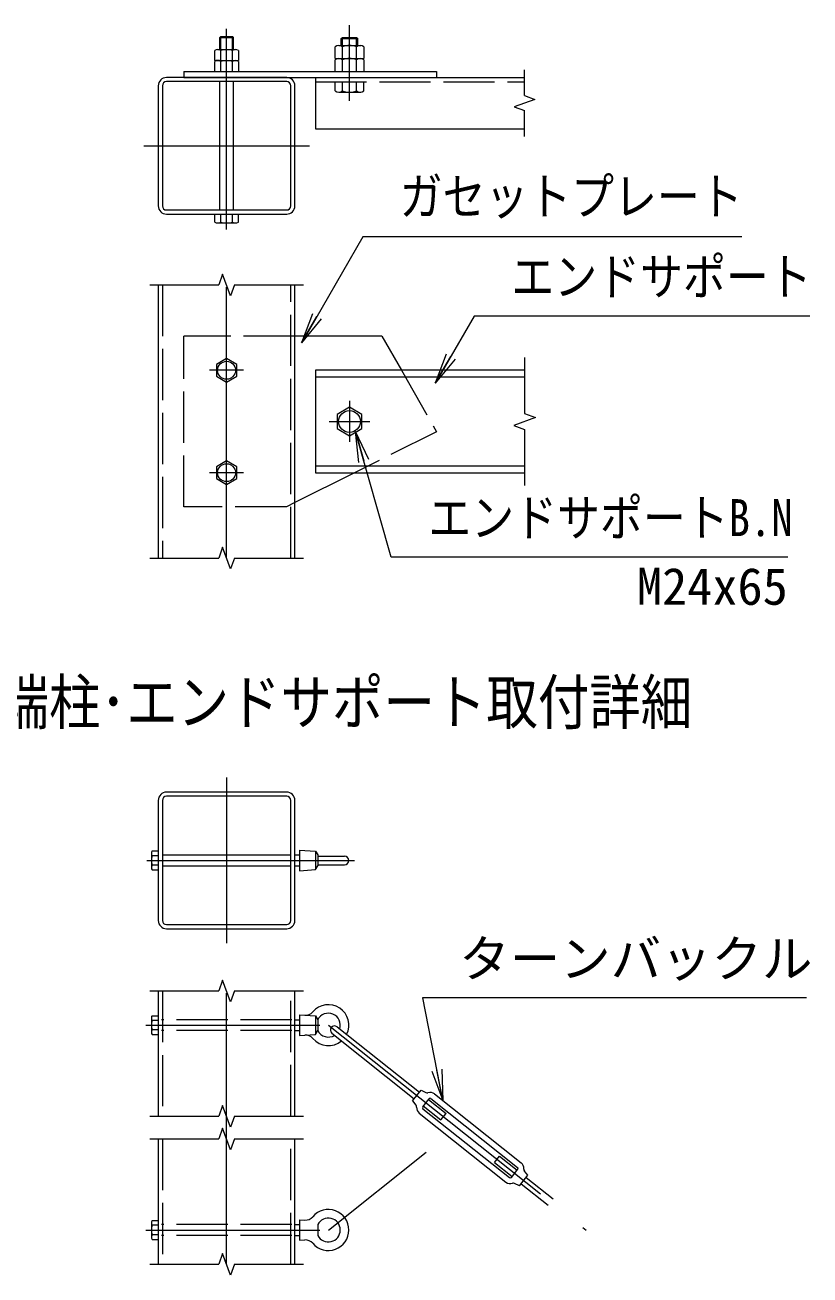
# Model space of a CAD drawing. Units: millimetres at full size; details may follow other scales. Extents: x -18900 to 18900, y -13365 to 13365.
# Drawn here: x 6210 to 10808, y -6375 to 947 of the extents above; entities that cross this region are included whole.
import ezdxf
from ezdxf.enums import TextEntityAlignment as Align

# ---------------------------------------------------------------- set-up
doc = ezdxf.new("R2010")
doc.units = ezdxf.units.MM
doc.header["$LTSCALE"] = 50
doc.linetypes.add('DASHED', pattern=[7.5, 6, -1.5])
doc.linetypes.add('USER1', pattern=[50.8, 31.75, -6.35, 6.35, -6.35])
for name, color, linetype, lineweight in [('0-0_D-STR-TXT', 7, 'Continuous', 13), ('0-1_D-STR1', 1, 'Continuous', 18), ('0-2_D-BMK', 2, 'USER1', 13), ('0-3_D-STR3', 3, 'Continuous', 13), ('0-7_D-STR-DIM', 7, 'Continuous', 13), ('0-8_0', 7, 'Continuous', 18), ('0-A_D-TTL-TXT', 7, 'Continuous', 13)]:
    doc.layers.add(name, color=color, linetype=linetype, lineweight=lineweight)
doc.styles.add('ＭＳ ゴシック', font='')
doc.styles.get('ＭＳ ゴシック').set_extended_font_data('MS Gothic')

# ---------------------------------------------------------------- blocks, each defined once
blk = doc.blocks.new('_Open')
at = {"layer": '0-8_0'}
blk.add_line((-50, 8.33), (0, 0), dxfattribs=at)
blk.add_lwpolyline([(-50, -8.33), (0, 0), (-50, 0)], dxfattribs=at)

msp = doc.modelspace()

# ---------------------------------------------------------------- linework, layer by layer
at = {"layer": '0-0_D-STR-TXT'}
for points in [[(10408.73, -293.17), (8188.83, -293.17), (7830.39, -914)], [(10807.45, -758.4), (8839.97, -758.4), (8614.04, -1149.73)], [(10677.72, -2170.47), (8353.9, -2170.47), (8145.86, -1435.7)], [(10787.76, -4750.56), (8537.03, -4750.56), (8655.71, -5350.08)]]:
    msp.add_lwpolyline(points, dxfattribs=at)
at = {"layer": '0-1_D-STR1'}
for p, q in [((6990.46, 591.18), (6990.46, -112.82)), ((7014.46, 591.18), (7014.46, -112.82)), ((7742.46, 639.18), (7038.46, 639.18)), ((7742.46, 615.18), (7038.46, 615.18)), ((7766.46, -112.82), (7766.46, 591.18)), ((7790.46, -112.82), (7790.46, 591.18)), ((7910.46, 639.18), (7910.46, 339.18)), ((7910.46, 639.18), (9135.6, 639.18)), ((7910.46, 339.18), (9135.6, 339.18)), ((7038.46, -136.82), (7742.46, -136.82)), ((7038.46, -160.82), (7742.46, -160.82)), ((6990.46, -575.53), (6990.46, -2175.53)), ((7790.46, -2175.53), (7790.46, -575.53)), ((9135.6, -1075.53), (7910.46, -1075.53)), ((9135.6, -1115.53), (7910.46, -1115.53)), ((7910.46, -1635.53), (9135.6, -1635.53)), ((7742.46, -3546.52), (7038.46, -3546.52)), ((7742.46, -3570.52), (7038.46, -3570.52)), ((6990.46, -3594.52), (6990.46, -4298.52)), ((7014.46, -3594.52), (7014.46, -4298.52)), ((7766.46, -4298.52), (7766.46, -3594.52)), ((7790.46, -4298.52), (7790.46, -3594.52)), ((7038.46, -4322.52), (7742.46, -4322.52)), ((7038.46, -4346.52), (7742.46, -4346.52)), ((6990.46, -4711.23), (6990.46, -5444.56)), ((7790.46, -5444.56), (7790.46, -4711.23)), ((6990.46, -5577.9), (6990.46, -6311.23)), ((7790.46, -6311.23), (7790.46, -5577.9))]:
    msp.add_line(p, q, dxfattribs=at)
at = {"layer": '0-1_D-STR1', "linetype": 'DASHED'}
for p, q in [((7910.46, 613.18), (9135.6, 613.18)), ((7014.46, -575.53), (7014.46, -2175.53)), ((7766.46, -2175.53), (7766.46, -575.53)), ((7014.46, -4711.23), (7014.46, -5444.56)), ((7766.46, -5444.56), (7766.46, -4711.23)), ((7014.46, -5577.9), (7014.46, -6311.23)), ((7766.46, -6311.23), (7766.46, -5577.9))]:
    msp.add_line(p, q, dxfattribs=at)
at = {"layer": '0-1_D-STR1'}
msp.add_lwpolyline([(7910.46, -1075.53), (7910.46, -1675.53), (9135.6, -1675.53)], dxfattribs=at)
for centre, radius, start, end in [((7038.46, 591.18), 48, 90, 180), ((7038.46, 591.18), 24, 90, 180), ((7742.46, 591.18), 48, 0, 90), ((7742.46, 591.18), 24, 0, 90), ((7038.46, -112.82), 48, 180, 270), ((7038.46, -112.82), 24, 180, 270), ((7742.46, -112.82), 24, 270, 0), ((7742.46, -112.82), 48, 270, 0), ((7038.46, -3594.52), 48, 90, 180), ((7038.46, -3594.52), 24, 90, 180), ((7742.46, -3594.52), 48, 0, 90), ((7742.46, -3594.52), 24, 0, 90), ((7038.46, -4298.52), 48, 180, 270), ((7038.46, -4298.52), 24, 180, 270), ((7742.46, -4298.52), 24, 270, 0), ((7742.46, -4298.52), 48, 270, 0)]:
    msp.add_arc(centre, radius, start, end, dxfattribs=at)
at = {"layer": '0-2_D-BMK'}
for p, q in [((7390.46, -251.71), (7390.46, 923.61)), ((8110.46, 502.69), (8110.46, 946.69)), ((6904.96, 239.18), (7875.96, 239.18)), ((7390.46, -2175.53), (7390.46, -575.53)), ((7490.46, -1075.53), (7290.46, -1075.53)), ((8110.46, -1255.53), (8110.46, -1495.53)), ((7990.46, -1375.53), (8230.46, -1375.53)), ((7490.46, -1675.53), (7290.46, -1675.53)), ((7390.46, -3461.02), (7390.46, -4432.01)), ((6924.3, -3946.52), (8138.94, -3946.52)), ((7390.46, -6311.23), (7390.46, -4711.23)), ((6918.01, -4911.23), (7936.05, -4911.23)), ((7986.46, -4911.23), (9495.66, -6112.07)), ((7986.46, -6111.23), (8560.3, -5654.63)), ((6918.01, -6111.23), (7936.05, -6111.23))]:
    msp.add_line(p, q, dxfattribs=at)
at = {"layer": '0-3_D-STR3'}
for p, q in [((7350.46, 873.77), (7355.87, 879.18)), ((7355.87, 879.18), (7425.05, 879.18)), ((7355.87, 803.18), (7355.87, 879.18)), ((7425.05, 803.18), (7425.05, 879.18)), ((7430.46, 873.77), (7425.05, 879.18)), ((7350.46, 803.18), (7350.46, 873.77)), ((7350.46, 873.77), (7430.46, 873.77)), ((7430.46, 803.18), (7430.46, 873.77)), ((8027.26, 751.18), (8027.26, 819.18)), ((8047.69, 827.18), (8176.39, 827.18)), ((8062.46, 866.68), (8068.96, 873.18)), ((8062.46, 827.18), (8062.46, 866.68)), ((8062.46, 866.68), (8158.46, 866.68)), ((8068.86, 751.18), (8068.86, 819.18)), ((8068.96, 873.18), (8151.96, 873.18)), ((8068.96, 827.18), (8068.96, 873.18)), ((8151.96, 827.18), (8151.96, 873.18)), ((8151.96, 873.18), (8158.46, 866.68)), ((8152.06, 751.18), (8152.06, 819.18)), ((8158.46, 827.18), (8158.46, 866.68)), ((8193.66, 819.18), (8193.66, 751.18)), ((7321.26, 739.18), (7321.26, 797.58)), ((7321.26, 739.18), (7459.66, 739.18)), ((7321.26, 675.18), (7321.26, 733.58)), ((7337.54, 803.18), (7442.38, 803.18)), ((7337.54, 739.18), (7442.38, 739.18)), ((7355.86, 739.18), (7355.86, 797.58)), ((7355.86, 675.18), (7355.86, 733.58)), ((7425.06, 739.18), (7425.06, 797.58)), ((7425.06, 675.18), (7425.06, 733.58)), ((7459.66, 797.58), (7459.66, 739.18)), ((7459.66, 733.58), (7459.66, 675.18)), ((8027.26, 751.18), (8193.66, 751.18)), ((8027.26, 675.18), (8027.26, 743.18)), ((8047.69, 751.18), (8176.39, 751.18)), ((8068.86, 675.18), (8068.86, 743.18)), ((8152.06, 675.18), (8152.06, 743.18)), ((8193.66, 743.18), (8193.66, 675.18)), ((7140.46, 675.18), (8620.46, 675.18)), ((7140.46, 675.18), (7140.46, 639.18)), ((7321.26, 675.18), (7459.66, 675.18)), ((8027.26, 675.18), (8193.66, 675.18)), ((8620.46, 675.18), (8620.46, 639.18)), ((7140.46, 639.18), (8620.46, 639.18)), ((7350.46, -136.82), (7350.46, 615.18)), ((7430.46, -136.82), (7430.46, 615.18)), ((8027.26, 613.18), (8193.66, 613.18)), ((8027.26, 561.18), (8027.26, 613.18)), ((8068.86, 561.18), (8068.86, 613.18)), ((8152.06, 561.18), (8152.06, 613.18)), ((8193.66, 561.18), (8193.66, 613.18)), ((8047.69, 553.18), (8176.39, 553.18)), ((7321.26, -160.82), (7459.66, -160.82)), ((7321.26, -207.22), (7321.26, -160.82)), ((7337.54, -212.82), (7442.38, -212.82)), ((7355.86, -207.22), (7355.86, -160.82)), ((7425.06, -207.22), (7425.06, -160.82)), ((7459.66, -207.22), (7459.66, -160.82)), ((8300.46, -875.53), (7790.46, -875.53)), ((8300.46, -875.53), (8414.75, -1075.53)), ((8140.46, -1675.53), (7790.46, -1850.53)), ((6950.46, -3904.36), (6950.46, -3988.37)), ((6953.66, -3891.12), (6990.46, -3891.12)), ((6990.46, -3918.82), (6953.66, -3918.82)), ((6990.46, -3891.12), (6990.46, -4001.92)), ((7014.46, -3914.52), (7766.46, -3914.52)), ((7790.46, -3914.52), (7818.46, -3914.52)), ((7818.46, -3886.52), (7818.46, -4006.52)), ((7910.46, -3892.52), (7910.46, -4000.52)), ((7924.2, -3914.52), (7924.2, -3978.52)), ((7924.2, -3921.52), (8081.46, -3921.52)), ((6990.46, -3974.22), (6953.66, -3974.22)), ((6953.66, -4001.92), (6990.46, -4001.92)), ((7014.46, -3978.52), (7766.46, -3978.52)), ((7790.46, -3978.52), (7818.46, -3978.52)), ((7818.46, -4006.52), (7910.46, -4000.52)), ((7910.46, -4000.52), (7924.2, -3978.52)), ((7924.2, -3971.52), (8081.46, -3971.52)), ((6950.46, -4869.07), (6950.46, -4953.08)), ((6953.66, -4855.83), (6990.46, -4855.83)), ((6990.46, -4883.53), (6953.66, -4883.53)), ((6990.46, -4855.83), (6990.46, -4966.63)), ((7790.46, -4879.23), (7818.46, -4879.23)), ((7818.46, -4851.23), (7818.46, -4971.23)), ((7910.46, -4857.23), (7910.46, -4965.23)), ((7924.2, -4879.23), (7924.2, -4943.23)), ((6990.46, -4938.93), (6953.66, -4938.93)), ((6953.66, -4966.63), (6990.46, -4966.63)), ((7790.46, -4943.23), (7818.46, -4943.23)), ((7818.46, -4971.23), (7910.46, -4965.23)), ((7910.46, -4965.23), (7924.2, -4943.23)), ((8007.51, -4958.65), (8489.53, -5342.18)), ((8037.4, -4921.09), (8519.42, -5304.62)), ((8479.57, -5354.7), (8529.38, -5292.1)), ((8529.38, -5292.1), (8557.96, -5306.3)), ((8539.01, -5389.22), (8576.37, -5342.27)), ((8587.61, -5340.99), (9094.68, -5744.45)), ((8608.78, -5314.38), (9115.85, -5717.85)), ((8479.57, -5354.7), (8499.82, -5379.37)), ((8540.29, -5400.46), (9047.36, -5803.92)), ((8572.63, -5346.96), (8675.92, -5429.15)), ((8519.12, -5427.07), (9026.19, -5830.53)), ((8959.04, -5715.76), (8988.93, -5678.2)), ((8988.93, -5678.2), (9092.22, -5760.39)), ((8959.04, -5715.76), (9062.33, -5797.95)), ((9058.6, -5802.65), (9095.96, -5755.69)), ((9105.58, -5852.81), (9077, -5838.62)), ((9115.54, -5840.29), (9273.79, -5966.2)), ((9145.43, -5802.73), (9303.68, -5928.64)), ((6950.46, -6069.07), (6950.46, -6153.08)), ((6953.66, -6055.83), (6990.46, -6055.83)), ((6990.46, -6055.83), (6990.46, -6166.63)), ((7818.46, -6051.23), (7818.46, -6171.23)), ((7818.46, -6051.23), (7848.65, -6053.2)), ((6990.46, -6083.53), (6953.66, -6083.53)), ((6990.46, -6138.93), (6953.66, -6138.93)), ((7790.46, -6079.23), (7818.46, -6079.23)), ((7790.46, -6143.23), (7818.46, -6143.23)), ((7924.2, -6079.23), (7924.2, -6143.23)), ((6953.66, -6166.63), (6990.46, -6166.63)), ((7818.46, -6171.23), (7848.65, -6169.26))]:
    msp.add_line(p, q, dxfattribs=at)
at = {"layer": '0-3_D-STR3', "linetype": 'DASHED'}
for p, q in [((7790.46, -875.53), (7140.46, -875.53)), ((7790.46, -1850.53), (7740.46, -1875.53)), ((7772.46, -4879.23), (7008.46, -4879.23)), ((7772.46, -4943.23), (7008.46, -4943.23)), ((7772.46, -6079.23), (7008.46, -6079.23)), ((7772.46, -6143.23), (7008.46, -6143.23))]:
    msp.add_line(p, q, dxfattribs=at)
for points in [[(7740.46, -1875.53), (7140.46, -1875.53), (7140.46, -875.53)], [(8414.75, -1075.53), (8620.46, -1435.53), (8140.46, -1675.53)]]:
    msp.add_lwpolyline(points, dxfattribs=at)
at = {"layer": '0-3_D-STR3'}
for points in [[(7450.39, -1040.93), (7390.46, -1006.33), (7330.53, -1040.93), (7330.53, -1110.13), (7390.46, -1144.73), (7450.39, -1110.13)], [(8038.41, -1417.13), (8110.46, -1458.73), (8182.51, -1417.13), (8182.51, -1333.93), (8110.46, -1292.33), (8038.41, -1333.93)], [(7450.39, -1640.93), (7390.46, -1606.33), (7330.53, -1640.93), (7330.53, -1710.13), (7390.46, -1744.73), (7450.39, -1710.13)]]:
    msp.add_lwpolyline(points, close=True, dxfattribs=at)
for points in [[(7818.46, -3886.52), (7910.46, -3892.52), (7924.2, -3914.52)], [(7818.46, -4851.23), (7910.46, -4857.23), (7924.2, -4879.23)], [(8542.74, -5384.52), (8646.04, -5466.71), (8675.92, -5429.15)], [(9105.58, -5852.81), (9155.39, -5790.21), (9135.14, -5765.55)]]:
    msp.add_lwpolyline(points, dxfattribs=at)
for centre, radius in [((7390.46, -1075.53), 52.42), ((8110.46, -1375.53), 64.36), ((7390.46, -1675.53), 52.42)]:
    msp.add_circle(centre, radius, dxfattribs=at)
for centre, radius, start, end in [((8048.06, 796.15), 31.03, 47.91412, 132.08588), ((8110.46, 715.02), 112.16, 68.22895, 111.77105), ((8172.86, 796.92), 30.46, 46.94085, 133.05915), ((7338.56, 773.75), 29.45, 54.01973, 125.98027), ((7338.56, 709.75), 29.45, 54.01973, 125.98027), ((7390.46, 693.49), 109.69, 71.61284, 108.38716), ((7390.46, 629.49), 109.69, 71.61284, 108.38716), ((7442.36, 773.66), 29.52, 54.12648, 125.87352), ((7442.36, 709.66), 29.52, 54.12648, 125.87352), ((8048.06, 720.15), 31.03, 47.91412, 132.08588), ((8110.46, 639.02), 112.16, 68.22895, 111.77105), ((8172.86, 720.92), 30.46, 46.94085, 133.05915), ((8048.06, 584.21), 31.03, 227.91412, 312.08588), ((8110.46, 665.34), 112.16, 248.22895, 291.77105), ((8172.86, 583.44), 30.46, 226.94085, 313.05915), ((7338.56, -183.39), 29.45, 234.01973, 305.98027), ((7390.46, -103.13), 109.69, 251.61284, 288.38716), ((7442.36, -183.3), 29.52, 234.12648, 305.87352), ((6981.97, -3904.97), 31.52, 153.93467, 206.06533), ((7071.95, -3946.52), 121.49, 166.82041, 193.17959), ((8081.46, -3946.52), 25, 270, 90), ((6982.02, -3988.07), 31.56, 153.96929, 206.03071), ((7986.46, -4911.23), 120, 333.02839, 139.66701), ((6981.97, -4869.68), 31.52, 153.93467, 206.06533), ((7071.95, -4911.23), 121.49, 166.82041, 193.17959), ((7852.3, -4797.32), 56, 266.2686, 319.66701), ((7986.46, -4911.23), 70, 341.54247, 152.79711), ((6982.02, -4952.78), 31.56, 153.96929, 206.03071), ((7852.3, -5025.14), 56, 40.33299, 93.7314), ((7986.46, -4911.23), 70, 207.20289, 301.44039), ((8022.46, -4939.87), 24, 51.49143, 231.49143), ((7986.46, -4911.23), 120, 220.33299, 309.95447), ((8565.08, -5291.97), 16, 243.59068, 287.61032), ((8582.63, -5347.25), 42, 51.49143, 107.61032), ((8582.63, -5347.25), 8, 51.49143, 141.49143), ((8487.46, -5389.52), 16, 355.37255, 39.39218), ((8545.27, -5394.2), 42, 175.37255, 231.49143), ((8545.27, -5394.2), 8, 141.49143, 231.49143), ((9089.7, -5750.71), 8, 321.49143, 51.49143), ((9089.7, -5750.71), 42, 355.37255, 51.49143), ((9147.51, -5755.39), 16, 175.37255, 219.39218), ((9052.34, -5797.66), 42, 231.49143, 287.61032), ((9052.34, -5797.66), 8, 231.49143, 321.49143), ((9069.89, -5852.95), 16, 63.59068, 107.61032), ((7986.46, -6111.23), 120, 220.33299, 139.66701), ((6981.97, -6069.68), 31.52, 153.93467, 206.06533), ((7852.3, -5997.32), 56, 266.2686, 319.66701), ((7986.46, -6111.23), 70, 207.20289, 152.79711), ((7071.95, -6111.23), 121.49, 166.82041, 193.17959), ((6982.02, -6152.78), 31.56, 153.96929, 206.03071), ((7852.3, -6225.14), 56, 40.33299, 93.7314)]:
    msp.add_arc(centre, radius, start, end, dxfattribs=at)
at = {"layer": '0-7_D-STR-DIM'}
for p, q in [((9135.6, 532.79), (9135.6, 684.18)), ((9135.6, 532.79), (9195.5, 510.98)), ((9195.5, 510.98), (9075.69, 467.38)), ((9075.69, 467.38), (9135.6, 445.57)), ((9135.6, 294.18), (9135.6, 445.57)), ((7367.37, -512.1), (7344.29, -575.53)), ((7413.55, -638.96), (7367.37, -512.1)), ((6940.46, -575.53), (7344.29, -575.53)), ((7436.63, -575.53), (7413.55, -638.96)), ((7436.63, -575.53), (7840.46, -575.53)), ((9135.6, -1000.53), (9135.6, -1329.36)), ((9199.03, -1352.45), (9072.17, -1398.62)), ((9135.6, -1329.36), (9199.03, -1352.45)), ((9072.17, -1398.62), (9135.6, -1421.71)), ((9135.6, -1421.71), (9135.6, -1750.53)), ((7367.37, -2112.1), (7344.29, -2175.53)), ((7413.55, -2238.96), (7367.37, -2112.1)), ((6940.46, -2175.53), (7344.29, -2175.53)), ((7436.63, -2175.53), (7413.55, -2238.96)), ((7436.63, -2175.53), (7840.46, -2175.53)), ((7367.37, -4647.8), (7344.29, -4711.23)), ((7413.55, -4774.66), (7367.37, -4647.8)), ((6940.46, -4711.23), (7344.29, -4711.23)), ((7436.63, -4711.23), (7413.55, -4774.66)), ((7436.63, -4711.23), (7840.46, -4711.23)), ((7367.37, -5381.13), (7344.29, -5444.56)), ((7413.55, -5507.99), (7367.37, -5381.13)), ((6940.46, -5444.56), (7344.29, -5444.56)), ((7436.63, -5444.56), (7413.55, -5507.99)), ((7436.63, -5444.56), (7840.46, -5444.56)), ((7367.37, -5514.47), (7344.29, -5577.9)), ((6940.46, -5577.9), (7344.29, -5577.9)), ((7436.63, -5577.9), (7840.46, -5577.9)), ((7367.37, -6247.8), (7344.29, -6311.23)), ((7413.55, -6374.66), (7367.37, -6247.8)), ((6940.46, -6311.23), (7344.29, -6311.23)), ((7436.63, -6311.23), (7413.55, -6374.66)), ((7436.63, -6311.23), (7840.46, -6311.23))]:
    msp.add_line(p, q, dxfattribs=at)
msp.add_lwpolyline([(7436.63, -5577.9), (7413.55, -5641.33), (7367.37, -5514.47)], dxfattribs=at)

# ---------------------------------------------------------------- block references
at = {"layer": '0-0_D-STR-TXT', "xscale": 3.6, "yscale": 3.6}
for p, rotation in [((7829.39, -915.73), 240), ((8613.04, -1151.46), 240), ((8145.31, -1433.78), 105.80906), ((8656.1, -5352.04), 281.1979)]:
    msp.add_blockref('_Open', p, dxfattribs=dict(at, rotation=rotation))

# ---------------------------------------------------------------- texts
at = {"layer": '0-0_D-STR-TXT', "style": 'ＭＳ ゴシック', "width": 0.85}
for s, p in [('ガセットプレート', (8404.28, -230.25)), ('エンドサポート', (9058.84, -700.05)), ('エンドサポートB.N', (8572.78, -2112.12))]:
    msp.add_text(s, height=216.6, dxfattribs=at).set_placement(p, align=Align.BOTTOM_LEFT)
at = {"layer": '0-0_D-STR-TXT', "style": 'ＭＳ ゴシック'}
for s, p in [('M24x65', (9793.59, -2514.29)), ('ターンバックル', (8753.62, -4694.49))]:
    msp.add_text(s, height=216.6, dxfattribs=at).set_placement(p, align=Align.BOTTOM_LEFT)
at = {"layer": '0-A_D-TTL-TXT', "style": 'ＭＳ ゴシック', "width": 0.85}
msp.add_text('端柱･エンドサポート取付詳細', height=259.9, dxfattribs=at).set_placement((6049.24, -3227.21), align=Align.BOTTOM_LEFT)

doc.saveas('drawing.dxf')
